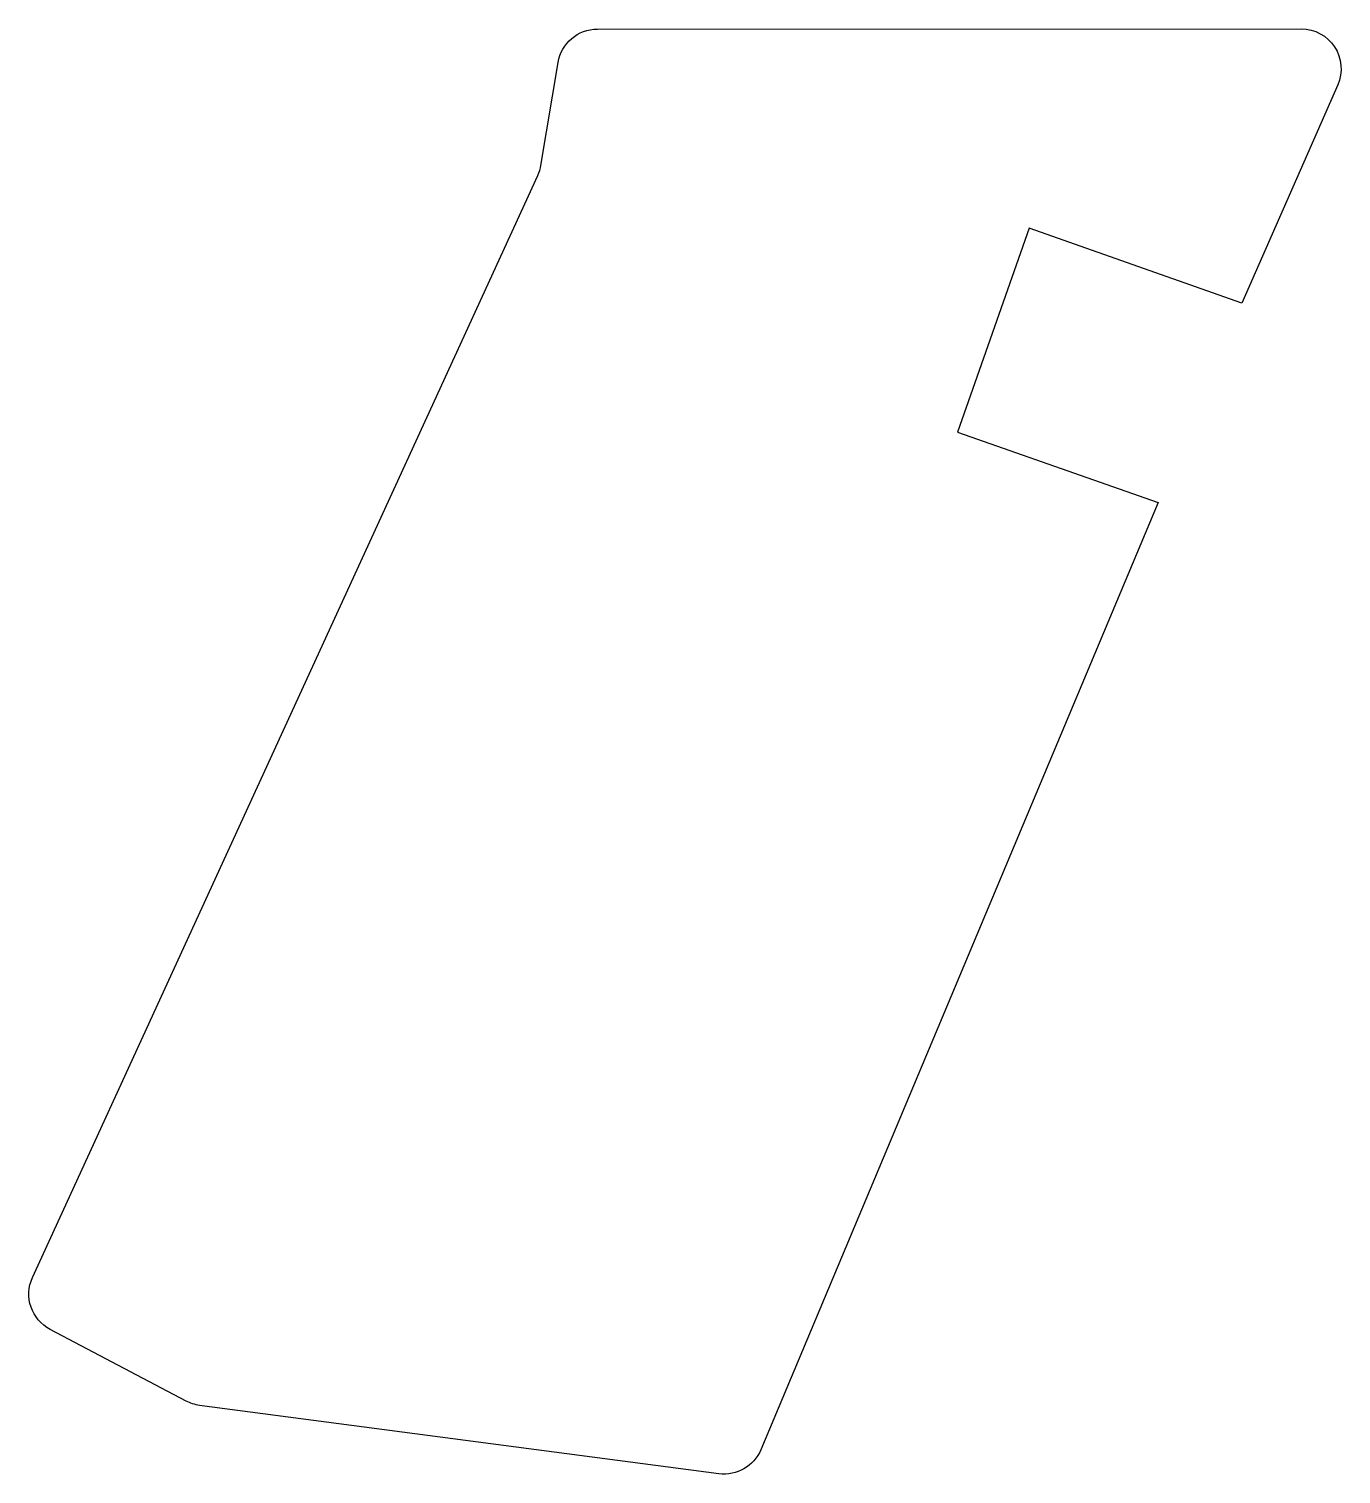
# Model space of a CAD drawing. Extents: x 99.5 to 165.4, y 82.1 to 154.6.
import ezdxf

# ---------------------------------------------------------------- set-up
doc = ezdxf.new("R2010")
doc.units = 0

msp = doc.modelspace()

# ---------------------------------------------------------------- linework, layer by layer
at = {"color": 255}
msp.add_lwpolyline([(108.059, 85.515, -0.088711), (107.388, 85.729), (100.557, 89.327, -0.398215), (99.671, 91.931), (125.055, 147.284, 0.066299), (125.209, 147.789), (126.072, 152.963, -0.366567), (128.044, 154.635), (163.398, 154.642, -0.541311), (165.23, 151.839), (160.416, 140.869), (149.726, 144.627), (146.129, 134.397), (156.212, 130.851), (136.253, 83.288, -0.338186), (134.148, 82.079), (108.059, 85.515)], format="xyb", close=True, dxfattribs=at)

doc.saveas('drawing.dxf')
